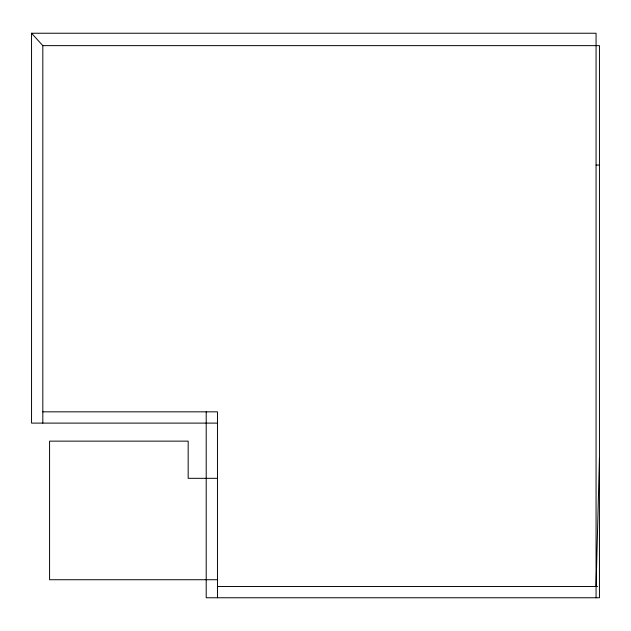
<?xml version="1.0" encoding="UTF-8"?>
<svg xmlns="http://www.w3.org/2000/svg" width="631" height="631" viewBox="0 0 631 631"><rect width="100%" height="100%" fill="white"/><g stroke="black" fill="none" stroke-linecap="round" stroke-linejoin="round"><path stroke-width="0.95" d="M596.066 586.491L599.45 458.035M217.466 423.109L31.55 423.109L31.55 33.238L596.066 33.238L596.066 597.762M31.55 33.238L42.821 45.637L599.45 45.637L599.45 597.762L206.203 597.762L206.203 411.838M596.066 165.077L599.45 165.077M42.821 411.838L217.466 411.838L217.466 597.762M217.466 478.322L188.172 478.322L188.172 441.14L49.581 441.14L49.581 579.731L217.466 579.731M217.466 586.491L597.66 586.491M42.821 45.637L42.821 423.109"/></g></svg>
